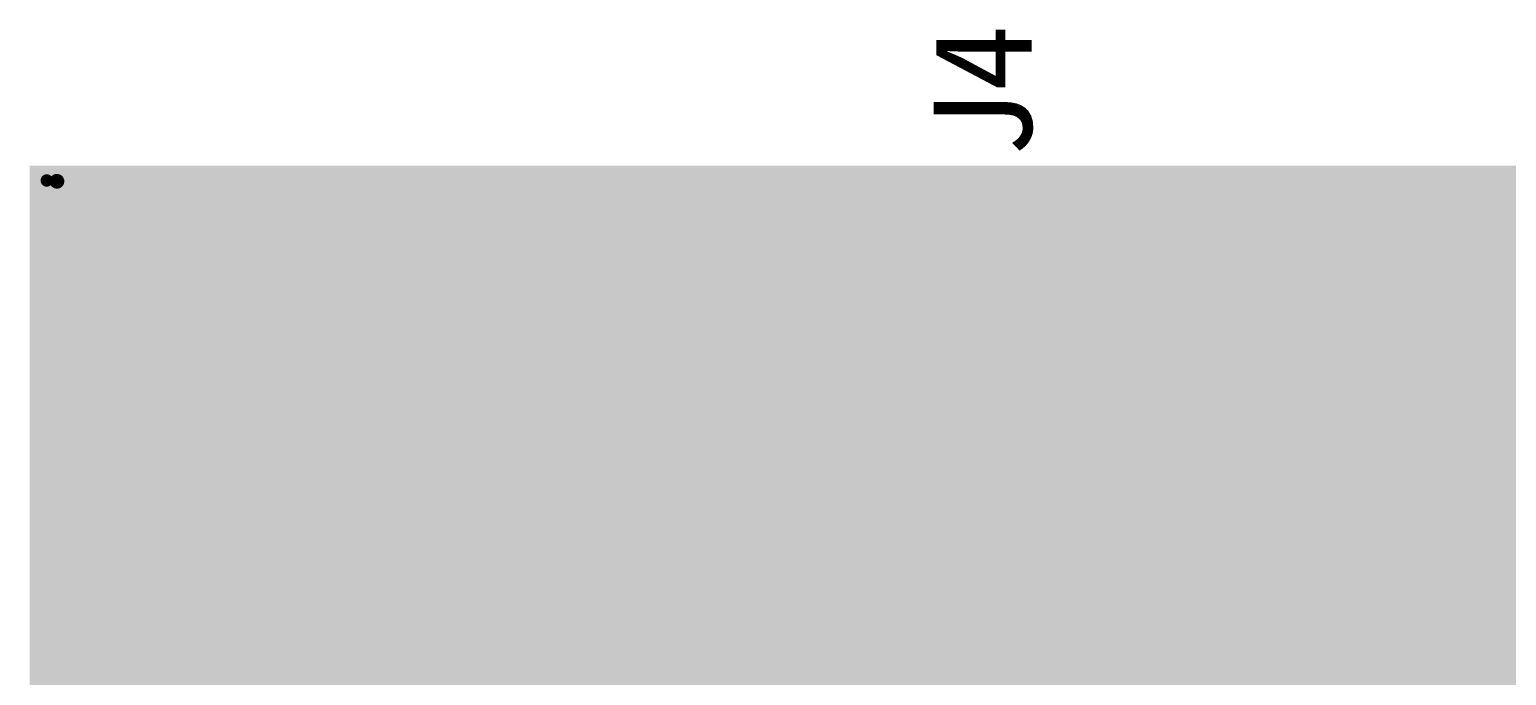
# Model space of a CAD drawing. Header units: millimetres. Extents: x 2043 to 2402, y 736 to 931.
# Drawn here: x 2197.14 to 2212.19, y 807.56 to 814.14 of the extents above; entities that cross this region are included whole.
import ezdxf

# ---------------------------------------------------------------- set-up
doc = ezdxf.new("R2010")
doc.units = ezdxf.units.MM
for name, color, linetype in [('BottomSolder', 6, 'Continuous'), ('TopOverlay', 2, 'Continuous'), ('TopSolder', 216, 'Continuous')]:
    doc.layers.add(name, color=color, linetype=linetype)
doc.styles.get("Standard").update_dxf_attribs({"font": '', "height": 0.8})
doc.styles.get('Standard').set_extended_font_data('SimHei')

# ---------------------------------------------------------------- blocks, each defined once
blk = doc.blocks.new('RJ45_LED_8')
at = {"layer": 'BottomSolder', "const_width": 0.952}
for points in [[(-3.651, 7.1, 1), (-2.699, 7.1, 1)], [(-1.111, 7.1, 1), (-0.159, 7.1, 1)], [(1.429, 7.1, 1), (2.381, 7.1, 1)], [(3.969, 7.1, 1), (4.921, 7.1, 1)], [(-2.381, 4.56, 1), (-1.429, 4.56, 1)], [(0.159, 4.56, 1), (1.111, 4.56, 1)], [(2.699, 4.56, 1), (3.651, 4.56, 1)]]:
    blk.add_lwpolyline(points, format="xyb", close=True, dxfattribs=at)
at = {"layer": 'BottomSolder'}
blk.add_solid([(-5.297, 3.708), (-3.593, 3.708), (-5.297, 5.412), (-3.593, 5.412)], dxfattribs=at)
at = {"layer": 'TopOverlay', "const_width": 0.15}
for points in [[(7.975, 8.4), (-7.975, 8.4)], [(-7.975, -8.4), (-7.975, 8.4)]]:
    blk.add_lwpolyline(points, dxfattribs=at)
at = {"layer": 'TopOverlay', "const_width": 0.075}
blk.add_lwpolyline([(-8.013, 8.4, 1), (-7.938, 8.4, 1)], format="xyb", close=True, dxfattribs=at)
blk.add_lwpolyline([(-8.013, 8.4, 1), (-7.938, 8.4, 1)], format="xyb", close=True, dxfattribs=at)
at = {"layer": 'TopSolder', "const_width": 0.952}
for points in [[(-3.651, 7.1, 1), (-2.699, 7.1, 1)], [(-1.111, 7.1, 1), (-0.159, 7.1, 1)], [(1.429, 7.1, 1), (2.381, 7.1, 1)], [(3.969, 7.1, 1), (4.921, 7.1, 1)], [(-2.381, 4.56, 1), (-1.429, 4.56, 1)], [(0.159, 4.56, 1), (1.111, 4.56, 1)], [(2.699, 4.56, 1), (3.651, 4.56, 1)]]:
    blk.add_lwpolyline(points, format="xyb", close=True, dxfattribs=at)
at = {"layer": 'TopSolder'}
blk.add_solid([(-5.297, 3.708), (-3.593, 3.708), (-5.297, 5.412), (-3.593, 5.412)], dxfattribs=at)

msp = doc.modelspace()

# ---------------------------------------------------------------- linework, layer by layer
at = {"color": 7, "const_width": 0.128}
for points in [[(2213.315, 812.603), (2197.315, 812.603)], [(2197.315, 795.803), (2197.315, 812.603)], [(2213.315, 812.603), (2197.315, 812.603)], [(2197.315, 795.803), (2197.315, 812.603)]]:
    msp.add_lwpolyline(points, dxfattribs=at)
at = {"color": 7, "const_width": 0.0638}
msp.add_lwpolyline([(2197.315, 812.571, 1), (2197.315, 812.634, 1)], format="xyb", close=True, dxfattribs=at)
msp.add_lwpolyline([(2197.315, 812.571, 1), (2197.315, 812.634, 1)], format="xyb", close=True, dxfattribs=at)
msp.add_lwpolyline([(2197.315, 812.571, 1), (2197.315, 812.634, 1)], format="xyb", close=True, dxfattribs=at)
msp.add_lwpolyline([(2197.315, 812.571, 1), (2197.315, 812.634, 1)], format="xyb", close=True, dxfattribs=at)
at = {"color": 7}
for points in [[(2229.6, 811.84), (2229.6, 812.754), (2197.139, 811.84), (2197.139, 812.754)], [(2257.083, 795.584), (2257.083, 811.84), (2197.139, 795.584), (2197.139, 811.84)]]:
    msp.add_solid(points, dxfattribs=at)

# ---------------------------------------------------------------- block references
msp.add_blockref('RJ45_LED_8', (2205.394, 804.194), dxfattribs=at)

# ---------------------------------------------------------------- texts
msp.add_text('J4', height=1, rotation=90, dxfattribs=at).set_placement((2207.35, 812.83))

doc.saveas('drawing.dxf')
